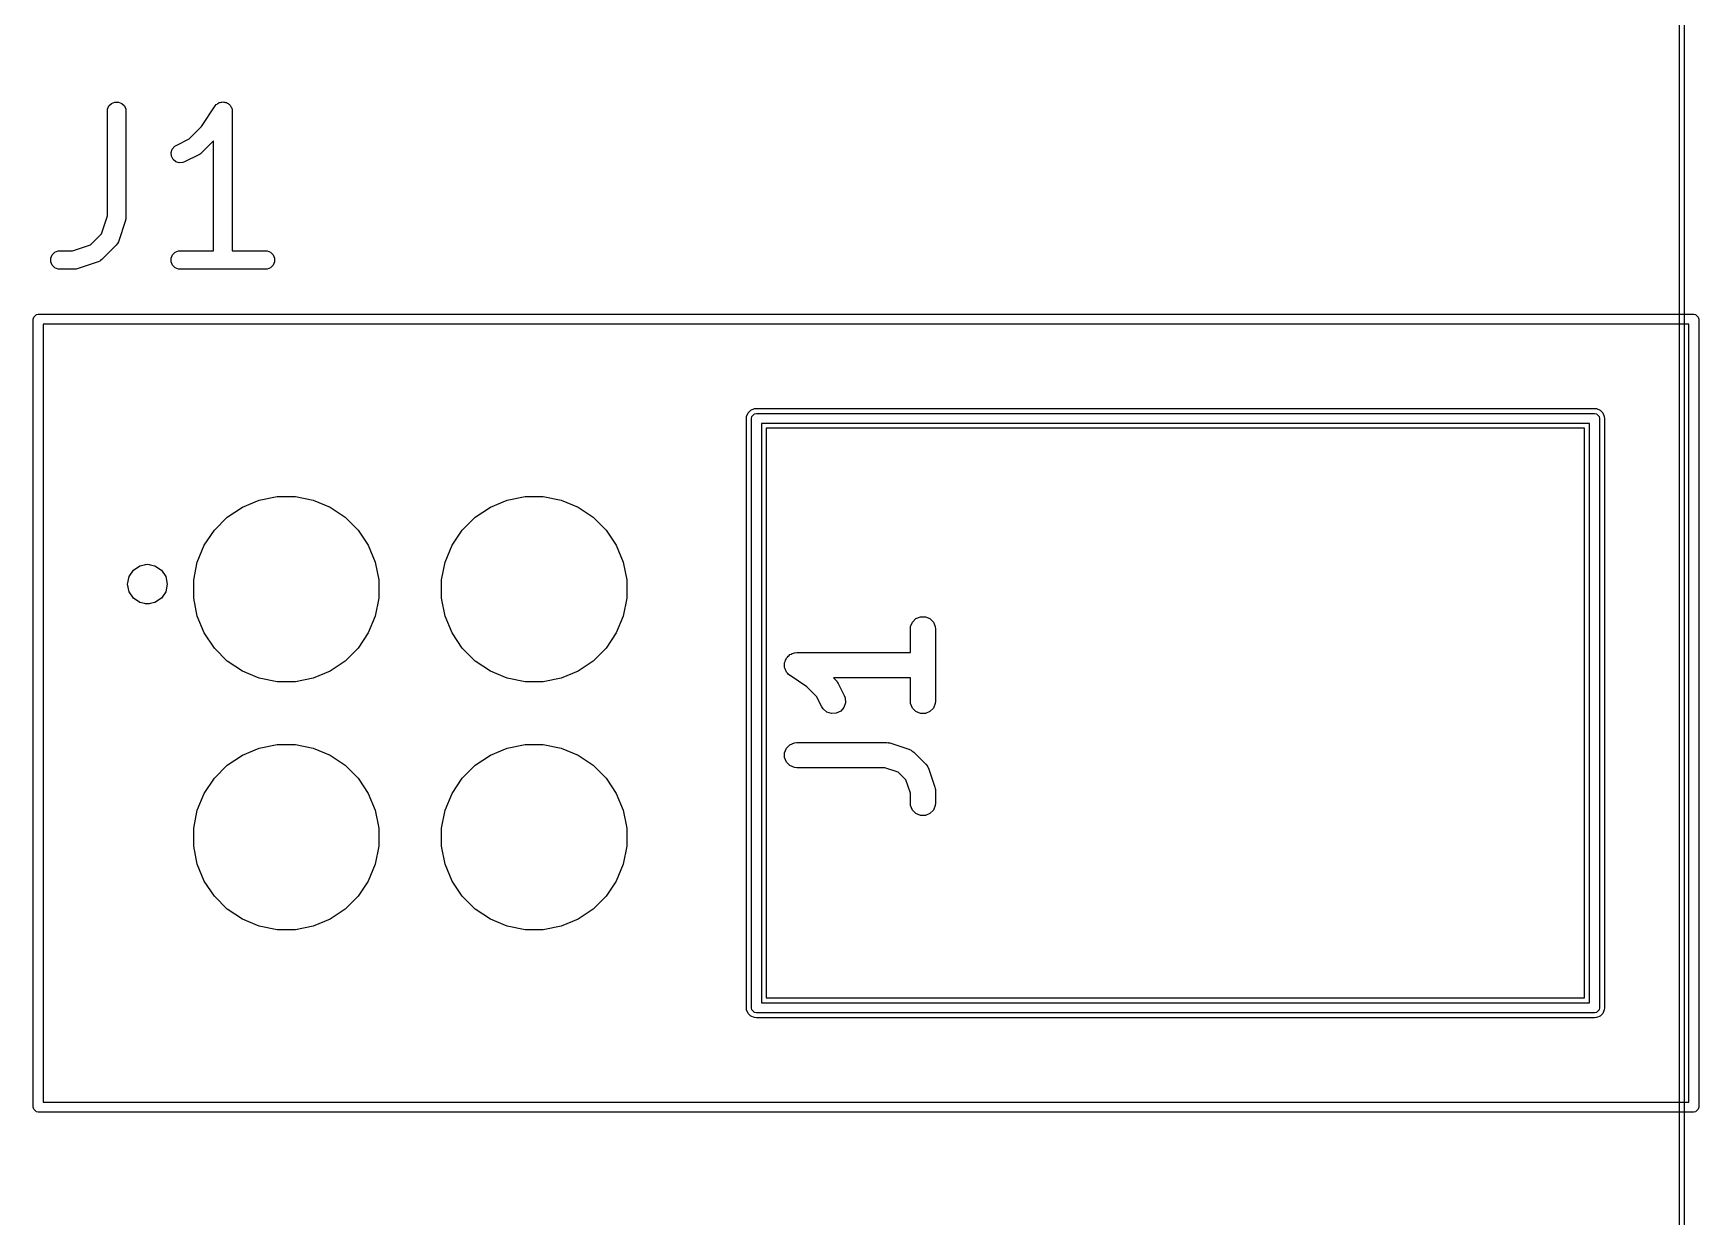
# Model space of a CAD drawing. Header units: inches. Extents: x 0.38 to 8.15, y -7.81 to -0.59.
# Drawn here: x 7.454 to 8.115, y -6.623 to -6.154 of the extents above; entities that cross this region are included whole.
import ezdxf

# ---------------------------------------------------------------- set-up
doc = ezdxf.new("R2010")
doc.units = ezdxf.units.IN
doc.header["$MEASUREMENT"] = 0
for name, color, linetype, true_color in [('B.Cu', 153, 'CONTINUOUS', 0x4d7fc4), ('Edge.Cuts', 254, 'CONTINUOUS', 0xd0d2cd), ('F.Courtyard', 6, 'CONTINUOUS', 0xff26e2), ('F.Cu', 13, 'CONTINUOUS', 0xc83434), ('F.Fab', 9, 'CONTINUOUS', 0xafafaf), ('F.Silkscreen', 41, 'CONTINUOUS', 0xf2eda1)]:
    doc.layers.add(name, color=color, linetype=linetype, true_color=true_color)

msp = doc.modelspace()

# ---------------------------------------------------------------- linework, layer by layer
at = {"layer": 'B.Cu', "linetype": 'CONTINUOUS'}
for p, q in [((7.53693, -6.34146), (7.54362, -6.3387)), ((7.54362, -6.3387), (7.55071, -6.33728)), ((7.55071, -6.33728), (7.55795, -6.33728)), ((7.55795, -6.33728), (7.56504, -6.3387)), ((7.56504, -6.3387), (7.57173, -6.34146)), ((7.63536, -6.34146), (7.64204, -6.3387)), ((7.64204, -6.3387), (7.64914, -6.33728)), ((7.64914, -6.33728), (7.65637, -6.33728)), ((7.65637, -6.33728), (7.66347, -6.3387)), ((7.66347, -6.3387), (7.67015, -6.34146)), ((7.5258, -6.3506), (7.53092, -6.34548)), ((7.53092, -6.34548), (7.53693, -6.34146)), ((7.57173, -6.34146), (7.57775, -6.34548)), ((7.57775, -6.34548), (7.58286, -6.3506)), ((7.62422, -6.3506), (7.62934, -6.34548)), ((7.62934, -6.34548), (7.63536, -6.34146)), ((7.67015, -6.34146), (7.67617, -6.34548)), ((7.67617, -6.34548), (7.68129, -6.3506)), ((7.52178, -6.35662), (7.5258, -6.3506)), ((7.58286, -6.3506), (7.58688, -6.35662)), ((7.6202, -6.35662), (7.62422, -6.3506)), ((7.68129, -6.3506), (7.68531, -6.35662)), ((7.51901, -6.3633), (7.52178, -6.35662)), ((7.58688, -6.35662), (7.58965, -6.3633)), ((7.61744, -6.3633), (7.6202, -6.35662)), ((7.68531, -6.35662), (7.68808, -6.3633)), ((7.5176, -6.3704), (7.51901, -6.3633)), ((7.58965, -6.3633), (7.59106, -6.3704)), ((7.61602, -6.3704), (7.61744, -6.3633)), ((7.68808, -6.3633), (7.68949, -6.3704)), ((7.5176, -6.37763), (7.5176, -6.3704)), ((7.59106, -6.3704), (7.59106, -6.37763)), ((7.61602, -6.37763), (7.61602, -6.3704)), ((7.68949, -6.3704), (7.68949, -6.37763)), ((7.51901, -6.38473), (7.5176, -6.37763)), ((7.59106, -6.37763), (7.58965, -6.38473)), ((7.61744, -6.38473), (7.61602, -6.37763)), ((7.68949, -6.37763), (7.68808, -6.38473)), ((7.52178, -6.39141), (7.51901, -6.38473)), ((7.58965, -6.38473), (7.58688, -6.39141)), ((7.6202, -6.39141), (7.61744, -6.38473)), ((7.68808, -6.38473), (7.68531, -6.39141)), ((7.5258, -6.39743), (7.52178, -6.39141)), ((7.58688, -6.39141), (7.58286, -6.39743)), ((7.62422, -6.39743), (7.6202, -6.39141)), ((7.68531, -6.39141), (7.68129, -6.39743)), ((7.53092, -6.40255), (7.5258, -6.39743)), ((7.58286, -6.39743), (7.57775, -6.40255)), ((7.62934, -6.40255), (7.62422, -6.39743)), ((7.68129, -6.39743), (7.67617, -6.40255)), ((7.53693, -6.40657), (7.53092, -6.40255)), ((7.57775, -6.40255), (7.57173, -6.40657)), ((7.63536, -6.40657), (7.62934, -6.40255)), ((7.67617, -6.40255), (7.67015, -6.40657)), ((7.54362, -6.40934), (7.53693, -6.40657)), ((7.55071, -6.41075), (7.54362, -6.40934)), ((7.55795, -6.41075), (7.55071, -6.41075)), ((7.56504, -6.40934), (7.55795, -6.41075)), ((7.57173, -6.40657), (7.56504, -6.40934)), ((7.64204, -6.40934), (7.63536, -6.40657)), ((7.64914, -6.41075), (7.64204, -6.40934)), ((7.65637, -6.41075), (7.64914, -6.41075)), ((7.66347, -6.40934), (7.65637, -6.41075)), ((7.67015, -6.40657), (7.66347, -6.40934)), ((7.53693, -6.43989), (7.54362, -6.43712)), ((7.54362, -6.43712), (7.55071, -6.43571)), ((7.55071, -6.43571), (7.55795, -6.43571)), ((7.55795, -6.43571), (7.56504, -6.43712)), ((7.56504, -6.43712), (7.57173, -6.43989)), ((7.63536, -6.43989), (7.64204, -6.43712)), ((7.64204, -6.43712), (7.64914, -6.43571)), ((7.64914, -6.43571), (7.65637, -6.43571)), ((7.65637, -6.43571), (7.66347, -6.43712)), ((7.66347, -6.43712), (7.67015, -6.43989)), ((7.5258, -6.44903), (7.53092, -6.44391)), ((7.53092, -6.44391), (7.53693, -6.43989)), ((7.57173, -6.43989), (7.57775, -6.44391)), ((7.57775, -6.44391), (7.58286, -6.44903)), ((7.62422, -6.44903), (7.62934, -6.44391)), ((7.62934, -6.44391), (7.63536, -6.43989)), ((7.67015, -6.43989), (7.67617, -6.44391)), ((7.67617, -6.44391), (7.68129, -6.44903)), ((7.52178, -6.45504), (7.5258, -6.44903)), ((7.58286, -6.44903), (7.58688, -6.45504)), ((7.6202, -6.45504), (7.62422, -6.44903)), ((7.68129, -6.44903), (7.68531, -6.45504)), ((7.51901, -6.46173), (7.52178, -6.45504)), ((7.58688, -6.45504), (7.58965, -6.46173)), ((7.61744, -6.46173), (7.6202, -6.45504)), ((7.68531, -6.45504), (7.68808, -6.46173)), ((7.5176, -6.46882), (7.51901, -6.46173)), ((7.58965, -6.46173), (7.59106, -6.46882)), ((7.61602, -6.46882), (7.61744, -6.46173)), ((7.68808, -6.46173), (7.68949, -6.46882)), ((7.5176, -6.47606), (7.5176, -6.46882)), ((7.59106, -6.46882), (7.59106, -6.47606)), ((7.61602, -6.47606), (7.61602, -6.46882)), ((7.68949, -6.46882), (7.68949, -6.47606)), ((7.51901, -6.48316), (7.5176, -6.47606)), ((7.59106, -6.47606), (7.58965, -6.48316)), ((7.61744, -6.48316), (7.61602, -6.47606)), ((7.68949, -6.47606), (7.68808, -6.48316)), ((7.52178, -6.48984), (7.51901, -6.48316)), ((7.58965, -6.48316), (7.58688, -6.48984)), ((7.6202, -6.48984), (7.61744, -6.48316)), ((7.68808, -6.48316), (7.68531, -6.48984)), ((7.5258, -6.49586), (7.52178, -6.48984)), ((7.58688, -6.48984), (7.58286, -6.49586)), ((7.62422, -6.49586), (7.6202, -6.48984)), ((7.68531, -6.48984), (7.68129, -6.49586)), ((7.53092, -6.50097), (7.5258, -6.49586)), ((7.58286, -6.49586), (7.57775, -6.50097)), ((7.62934, -6.50097), (7.62422, -6.49586)), ((7.68129, -6.49586), (7.67617, -6.50097)), ((7.53693, -6.50499), (7.53092, -6.50097)), ((7.57775, -6.50097), (7.57173, -6.50499)), ((7.63536, -6.50499), (7.62934, -6.50097)), ((7.67617, -6.50097), (7.67015, -6.50499)), ((7.54362, -6.50776), (7.53693, -6.50499)), ((7.55071, -6.50917), (7.54362, -6.50776)), ((7.55795, -6.50917), (7.55071, -6.50917)), ((7.56504, -6.50776), (7.55795, -6.50917)), ((7.57173, -6.50499), (7.56504, -6.50776)), ((7.64204, -6.50776), (7.63536, -6.50499)), ((7.64914, -6.50917), (7.64204, -6.50776)), ((7.65637, -6.50917), (7.64914, -6.50917)), ((7.66347, -6.50776), (7.65637, -6.50917)), ((7.67015, -6.50499), (7.66347, -6.50776))]:
    msp.add_line(p, q, dxfattribs=at)
at = {"layer": 'Edge.Cuts', "linetype": 'CONTINUOUS'}
for p, q in [((8.10728, -7.81201), (8.10728, -0.59154)), ((8.10925, -0.59055), (8.10925, -7.81299))]:
    msp.add_line(p, q, dxfattribs=at)
at = {"layer": 'F.Courtyard', "linetype": 'CONTINUOUS'}
for p, q in [((7.45394, -6.26693), (7.45409, -6.26618)), ((7.45409, -6.26618), (7.45515, -6.26511)), ((7.45515, -6.26511), (7.45591, -6.26496)), ((7.45591, -6.26496), (8.11299, -6.26496)), ((8.11299, -6.26496), (8.11375, -6.26511)), ((8.11375, -6.26511), (8.11481, -6.26618)), ((8.11481, -6.26618), (8.11496, -6.26693)), ((7.45394, -6.57953), (7.45394, -6.26693)), ((7.45787, -6.2689), (7.45787, -6.57756)), ((8.11102, -6.2689), (7.45787, -6.2689)), ((8.11102, -6.57756), (8.11102, -6.2689)), ((8.11496, -6.26693), (8.11496, -6.57953)), ((7.45409, -6.58028), (7.45394, -6.57953)), ((7.45515, -6.58135), (7.45409, -6.58028)), ((7.45591, -6.5815), (7.45515, -6.58135)), ((8.11299, -6.5815), (7.45591, -6.5815)), ((7.45787, -6.57756), (8.11102, -6.57756)), ((8.11375, -6.58135), (8.11299, -6.5815)), ((8.11481, -6.58028), (8.11375, -6.58135)), ((8.11496, -6.57953), (8.11481, -6.58028))]:
    msp.add_line(p, q, dxfattribs=at)
at = {"layer": 'F.Cu', "linetype": 'CONTINUOUS'}
for p, q in [((7.53693, -6.34146), (7.54362, -6.3387)), ((7.54362, -6.3387), (7.55071, -6.33728)), ((7.55071, -6.33728), (7.55795, -6.33728)), ((7.55795, -6.33728), (7.56504, -6.3387)), ((7.56504, -6.3387), (7.57173, -6.34146)), ((7.63536, -6.34146), (7.64204, -6.3387)), ((7.64204, -6.3387), (7.64914, -6.33728)), ((7.64914, -6.33728), (7.65637, -6.33728)), ((7.65637, -6.33728), (7.66347, -6.3387)), ((7.66347, -6.3387), (7.67015, -6.34146)), ((7.5258, -6.3506), (7.53092, -6.34548)), ((7.53092, -6.34548), (7.53693, -6.34146)), ((7.57173, -6.34146), (7.57775, -6.34548)), ((7.57775, -6.34548), (7.58286, -6.3506)), ((7.62422, -6.3506), (7.62934, -6.34548)), ((7.62934, -6.34548), (7.63536, -6.34146)), ((7.67015, -6.34146), (7.67617, -6.34548)), ((7.67617, -6.34548), (7.68129, -6.3506)), ((7.52178, -6.35662), (7.5258, -6.3506)), ((7.58286, -6.3506), (7.58688, -6.35662)), ((7.6202, -6.35662), (7.62422, -6.3506)), ((7.68129, -6.3506), (7.68531, -6.35662)), ((7.51901, -6.3633), (7.52178, -6.35662)), ((7.58688, -6.35662), (7.58965, -6.3633)), ((7.61744, -6.3633), (7.6202, -6.35662)), ((7.68531, -6.35662), (7.68808, -6.3633)), ((7.5176, -6.3704), (7.51901, -6.3633)), ((7.58965, -6.3633), (7.59106, -6.3704)), ((7.61602, -6.3704), (7.61744, -6.3633)), ((7.68808, -6.3633), (7.68949, -6.3704)), ((7.5176, -6.37763), (7.5176, -6.3704)), ((7.59106, -6.3704), (7.59106, -6.37763)), ((7.61602, -6.37763), (7.61602, -6.3704)), ((7.68949, -6.3704), (7.68949, -6.37763)), ((7.51901, -6.38473), (7.5176, -6.37763)), ((7.59106, -6.37763), (7.58965, -6.38473)), ((7.61744, -6.38473), (7.61602, -6.37763)), ((7.68949, -6.37763), (7.68808, -6.38473)), ((7.52178, -6.39141), (7.51901, -6.38473)), ((7.58965, -6.38473), (7.58688, -6.39141)), ((7.6202, -6.39141), (7.61744, -6.38473)), ((7.68808, -6.38473), (7.68531, -6.39141)), ((7.5258, -6.39743), (7.52178, -6.39141)), ((7.58688, -6.39141), (7.58286, -6.39743)), ((7.62422, -6.39743), (7.6202, -6.39141)), ((7.68531, -6.39141), (7.68129, -6.39743)), ((7.53092, -6.40255), (7.5258, -6.39743)), ((7.58286, -6.39743), (7.57775, -6.40255)), ((7.62934, -6.40255), (7.62422, -6.39743)), ((7.68129, -6.39743), (7.67617, -6.40255)), ((7.53693, -6.40657), (7.53092, -6.40255)), ((7.57775, -6.40255), (7.57173, -6.40657)), ((7.63536, -6.40657), (7.62934, -6.40255)), ((7.67617, -6.40255), (7.67015, -6.40657)), ((7.54362, -6.40934), (7.53693, -6.40657)), ((7.55071, -6.41075), (7.54362, -6.40934)), ((7.55795, -6.41075), (7.55071, -6.41075)), ((7.56504, -6.40934), (7.55795, -6.41075)), ((7.57173, -6.40657), (7.56504, -6.40934)), ((7.64204, -6.40934), (7.63536, -6.40657)), ((7.64914, -6.41075), (7.64204, -6.40934)), ((7.65637, -6.41075), (7.64914, -6.41075)), ((7.66347, -6.40934), (7.65637, -6.41075)), ((7.67015, -6.40657), (7.66347, -6.40934)), ((7.53693, -6.43989), (7.54362, -6.43712)), ((7.54362, -6.43712), (7.55071, -6.43571)), ((7.55071, -6.43571), (7.55795, -6.43571)), ((7.55795, -6.43571), (7.56504, -6.43712)), ((7.56504, -6.43712), (7.57173, -6.43989)), ((7.63536, -6.43989), (7.64204, -6.43712)), ((7.64204, -6.43712), (7.64914, -6.43571)), ((7.64914, -6.43571), (7.65637, -6.43571)), ((7.65637, -6.43571), (7.66347, -6.43712)), ((7.66347, -6.43712), (7.67015, -6.43989)), ((7.5258, -6.44903), (7.53092, -6.44391)), ((7.53092, -6.44391), (7.53693, -6.43989)), ((7.57173, -6.43989), (7.57775, -6.44391)), ((7.57775, -6.44391), (7.58286, -6.44903)), ((7.62422, -6.44903), (7.62934, -6.44391)), ((7.62934, -6.44391), (7.63536, -6.43989)), ((7.67015, -6.43989), (7.67617, -6.44391)), ((7.67617, -6.44391), (7.68129, -6.44903)), ((7.52178, -6.45504), (7.5258, -6.44903)), ((7.58286, -6.44903), (7.58688, -6.45504)), ((7.6202, -6.45504), (7.62422, -6.44903)), ((7.68129, -6.44903), (7.68531, -6.45504)), ((7.51901, -6.46173), (7.52178, -6.45504)), ((7.58688, -6.45504), (7.58965, -6.46173)), ((7.61744, -6.46173), (7.6202, -6.45504)), ((7.68531, -6.45504), (7.68808, -6.46173)), ((7.5176, -6.46882), (7.51901, -6.46173)), ((7.58965, -6.46173), (7.59106, -6.46882)), ((7.61602, -6.46882), (7.61744, -6.46173)), ((7.68808, -6.46173), (7.68949, -6.46882)), ((7.5176, -6.47606), (7.5176, -6.46882)), ((7.59106, -6.46882), (7.59106, -6.47606)), ((7.61602, -6.47606), (7.61602, -6.46882)), ((7.68949, -6.46882), (7.68949, -6.47606)), ((7.51901, -6.48316), (7.5176, -6.47606)), ((7.59106, -6.47606), (7.58965, -6.48316)), ((7.61744, -6.48316), (7.61602, -6.47606)), ((7.68949, -6.47606), (7.68808, -6.48316)), ((7.52178, -6.48984), (7.51901, -6.48316)), ((7.58965, -6.48316), (7.58688, -6.48984)), ((7.6202, -6.48984), (7.61744, -6.48316)), ((7.68808, -6.48316), (7.68531, -6.48984)), ((7.5258, -6.49586), (7.52178, -6.48984)), ((7.58688, -6.48984), (7.58286, -6.49586)), ((7.62422, -6.49586), (7.6202, -6.48984)), ((7.68531, -6.48984), (7.68129, -6.49586)), ((7.53092, -6.50097), (7.5258, -6.49586)), ((7.58286, -6.49586), (7.57775, -6.50097)), ((7.62934, -6.50097), (7.62422, -6.49586)), ((7.68129, -6.49586), (7.67617, -6.50097)), ((7.53693, -6.50499), (7.53092, -6.50097)), ((7.57775, -6.50097), (7.57173, -6.50499)), ((7.63536, -6.50499), (7.62934, -6.50097)), ((7.67617, -6.50097), (7.67015, -6.50499)), ((7.54362, -6.50776), (7.53693, -6.50499)), ((7.55071, -6.50917), (7.54362, -6.50776)), ((7.55795, -6.50917), (7.55071, -6.50917)), ((7.56504, -6.50776), (7.55795, -6.50917)), ((7.57173, -6.50499), (7.56504, -6.50776)), ((7.64204, -6.50776), (7.63536, -6.50499)), ((7.64914, -6.50917), (7.64204, -6.50776)), ((7.65637, -6.50917), (7.64914, -6.50917)), ((7.66347, -6.50776), (7.65637, -6.50917)), ((7.67015, -6.50499), (7.66347, -6.50776))]:
    msp.add_line(p, q, dxfattribs=at)
at = {"layer": 'F.Fab', "linetype": 'CONTINUOUS'}
for p, q in [((7.73701, -6.3063), (7.73708, -6.30553)), ((7.73708, -6.30553), (7.73767, -6.30411)), ((7.73767, -6.30411), (7.73876, -6.30303)), ((7.73876, -6.30303), (7.74018, -6.30244)), ((7.74018, -6.30244), (7.74094, -6.30236)), ((7.74094, -6.30236), (8.07362, -6.30236)), ((8.07362, -6.30236), (8.07439, -6.30244)), ((8.07439, -6.30244), (8.07581, -6.30303)), ((8.07581, -6.30303), (8.0769, -6.30411)), ((8.0769, -6.30411), (8.07748, -6.30553)), ((8.07748, -6.30553), (8.07756, -6.3063)), ((7.73701, -6.54016), (7.73701, -6.3063)), ((7.74488, -6.31024), (7.74488, -6.53622)), ((8.06969, -6.31024), (7.74488, -6.31024)), ((8.06969, -6.53622), (8.06969, -6.31024)), ((8.07756, -6.3063), (8.07756, -6.54016)), ((7.80428, -6.38574), (7.80608, -6.38499)), ((7.80608, -6.38499), (7.80804, -6.38499)), ((7.80804, -6.38499), (7.80984, -6.38574)), ((7.80206, -6.38989), (7.80216, -6.38892)), ((7.80206, -6.39918), (7.80206, -6.38989)), ((7.80216, -6.38892), (7.8029, -6.38712)), ((7.8029, -6.38712), (7.80428, -6.38574)), ((7.80984, -6.38574), (7.81122, -6.38712)), ((7.81122, -6.38712), (7.81196, -6.38892)), ((7.81196, -6.38892), (7.81206, -6.38989)), ((7.81206, -6.38989), (7.81206, -6.41847)), ((7.75206, -6.40419), (7.75216, -6.4037)), ((7.75216, -6.40467), (7.75206, -6.40419)), ((7.75216, -6.40321), (7.75234, -6.40275)), ((7.75216, -6.4037), (7.75216, -6.40321)), ((7.75216, -6.40516), (7.75216, -6.40467)), ((7.75235, -6.40561), (7.75216, -6.40516)), ((7.75234, -6.40275), (7.75244, -6.40227)), ((7.75244, -6.40227), (7.75271, -6.40186)), ((7.75271, -6.40186), (7.7529, -6.4014)), ((7.7529, -6.4014), (7.75325, -6.40106)), ((7.75325, -6.40106), (7.75352, -6.40065)), ((7.75352, -6.40065), (7.75393, -6.40037)), ((7.75393, -6.40037), (7.75428, -6.40002)), ((7.75428, -6.40002), (7.75473, -6.39984)), ((7.75473, -6.39984), (7.75514, -6.39956)), ((7.75514, -6.39956), (7.75563, -6.39947)), ((7.75563, -6.39947), (7.75608, -6.39928)), ((7.75608, -6.39928), (7.75705, -6.39918)), ((7.75705, -6.39918), (7.75705, -6.39918)), ((7.75705, -6.39918), (7.75706, -6.39918)), ((7.75706, -6.39918), (7.75706, -6.39918)), ((7.75706, -6.39918), (7.80206, -6.39918)), ((7.75244, -6.4061), (7.75235, -6.40561)), ((7.75271, -6.40651), (7.75244, -6.4061)), ((7.7529, -6.40696), (7.75271, -6.40651)), ((7.75325, -6.40731), (7.7529, -6.40696)), ((7.75353, -6.40772), (7.75325, -6.40731)), ((7.75428, -6.40833), (7.75353, -6.40772)), ((7.75428, -6.40834), (7.75428, -6.40833)), ((7.75429, -6.40834), (7.75428, -6.40834)), ((7.75428, -6.40834), (7.75428, -6.40834)), ((7.76102, -6.41283), (7.75429, -6.40834)), ((7.80206, -6.40918), (7.77151, -6.40918)), ((7.77151, -6.40918), (7.7725, -6.41017)), ((7.7725, -6.41017), (7.77281, -6.41055)), ((7.77281, -6.41055), (7.77291, -6.41064)), ((7.77291, -6.41064), (7.77301, -6.41079)), ((7.77301, -6.41079), (7.77312, -6.41093)), ((7.77312, -6.41093), (7.77317, -6.41105)), ((7.77317, -6.41105), (7.77344, -6.41147)), ((7.77344, -6.41147), (7.77582, -6.41623)), ((7.80206, -6.41847), (7.80206, -6.40918)), ((7.76486, -6.41667), (7.76102, -6.41283)), ((7.76687, -6.4207), (7.76486, -6.41667)), ((7.77582, -6.41623), (7.77617, -6.41715)), ((7.77617, -6.41715), (7.77631, -6.41909)), ((7.80216, -6.41944), (7.80206, -6.41847)), ((7.81206, -6.41847), (7.81196, -6.41944)), ((7.7674, -6.42153), (7.76687, -6.4207)), ((7.76887, -6.42281), (7.7674, -6.42153)), ((7.77072, -6.42343), (7.76887, -6.42281)), ((7.77267, -6.42329), (7.77072, -6.42343)), ((7.77441, -6.42242), (7.77267, -6.42329)), ((7.77569, -6.42094), (7.77441, -6.42242)), ((7.77631, -6.41909), (7.77569, -6.42094)), ((7.8029, -6.42124), (7.80216, -6.41944)), ((7.80428, -6.42262), (7.8029, -6.42124)), ((7.80608, -6.42337), (7.80428, -6.42262)), ((7.80804, -6.42337), (7.80608, -6.42337)), ((7.80984, -6.42262), (7.80804, -6.42337)), ((7.81122, -6.42124), (7.80984, -6.42262)), ((7.81196, -6.41944), (7.81122, -6.42124)), ((7.75216, -6.43892), (7.7529, -6.43712)), ((7.7529, -6.43712), (7.75428, -6.43574)), ((7.75428, -6.43574), (7.75608, -6.43499)), ((7.75608, -6.43499), (7.75706, -6.43489)), ((7.75706, -6.43489), (7.79277, -6.43489)), ((7.79277, -6.43489), (7.79327, -6.43494)), ((7.79327, -6.43494), (7.7934, -6.43493)), ((7.7934, -6.43493), (7.79357, -6.43497)), ((7.79357, -6.43497), (7.79375, -6.43499)), ((7.79375, -6.43499), (7.79387, -6.43504)), ((7.79387, -6.43504), (7.79436, -6.43515)), ((7.79436, -6.43515), (7.8015, -6.43753)), ((7.8015, -6.43753), (7.80239, -6.43793)), ((7.80239, -6.43793), (7.80253, -6.43805)), ((7.80253, -6.43805), (7.80269, -6.43812)), ((7.80269, -6.43812), (7.80345, -6.43874)), ((7.75216, -6.44087), (7.75216, -6.43892)), ((7.7529, -6.44267), (7.75216, -6.44087)), ((7.75428, -6.44405), (7.7529, -6.44267)), ((7.75608, -6.4448), (7.75428, -6.44405)), ((7.75706, -6.44489), (7.75608, -6.4448)), ((7.79196, -6.44489), (7.75706, -6.44489)), ((7.79722, -6.44665), (7.79196, -6.44489)), ((7.80345, -6.43874), (7.80821, -6.4435)), ((7.80821, -6.4435), (7.80884, -6.44426)), ((7.80884, -6.44426), (7.8089, -6.44443)), ((7.8089, -6.44443), (7.80902, -6.44456)), ((7.80902, -6.44456), (7.80942, -6.44546)), ((7.80031, -6.44974), (7.79722, -6.44665)), ((7.80206, -6.45499), (7.80031, -6.44974)), ((7.80942, -6.44546), (7.8118, -6.4526)), ((7.80206, -6.45894), (7.80206, -6.45499)), ((7.8118, -6.4526), (7.81191, -6.45308)), ((7.81191, -6.45308), (7.81196, -6.45321)), ((7.81196, -6.45321), (7.81198, -6.45338)), ((7.81198, -6.45338), (7.81202, -6.45356)), ((7.81202, -6.45356), (7.81201, -6.45369)), ((7.81201, -6.45369), (7.81206, -6.45418)), ((7.81206, -6.45418), (7.81206, -6.45894)), ((7.80216, -6.45992), (7.80206, -6.45894)), ((7.8029, -6.46172), (7.80216, -6.45992)), ((7.80428, -6.4631), (7.8029, -6.46172)), ((7.80608, -6.46385), (7.80428, -6.4631)), ((7.80804, -6.46385), (7.80608, -6.46385)), ((7.80984, -6.4631), (7.80804, -6.46385)), ((7.81122, -6.46172), (7.80984, -6.4631)), ((7.81196, -6.45992), (7.81122, -6.46172)), ((7.81206, -6.45894), (7.81196, -6.45992)), ((7.74488, -6.53622), (8.06969, -6.53622)), ((7.73708, -6.54093), (7.73701, -6.54016)), ((7.73767, -6.54234), (7.73708, -6.54093)), ((7.73876, -6.54343), (7.73767, -6.54234)), ((7.74018, -6.54402), (7.73876, -6.54343)), ((7.74094, -6.54409), (7.74018, -6.54402)), ((8.07362, -6.54409), (7.74094, -6.54409)), ((8.07439, -6.54402), (8.07362, -6.54409)), ((8.07581, -6.54343), (8.07439, -6.54402)), ((8.0769, -6.54234), (8.07581, -6.54343)), ((8.07748, -6.54093), (8.0769, -6.54234)), ((8.07756, -6.54016), (8.07748, -6.54093))]:
    msp.add_line(p, q, dxfattribs=at)
at = {"layer": 'F.Silkscreen', "linetype": 'CONTINUOUS'}
for p, q in [((7.48332, -6.18442), (7.48339, -6.1837)), ((7.48332, -6.226), (7.48332, -6.18442)), ((7.48339, -6.1837), (7.48394, -6.18237)), ((7.48394, -6.18237), (7.48496, -6.18135)), ((7.48496, -6.18135), (7.48629, -6.1808)), ((7.48629, -6.1808), (7.48773, -6.1808)), ((7.48773, -6.1808), (7.48906, -6.18135)), ((7.48906, -6.18135), (7.49008, -6.18237)), ((7.49008, -6.18237), (7.49063, -6.1837)), ((7.49063, -6.1837), (7.4907, -6.18442)), ((7.4907, -6.18442), (7.4907, -6.2266)), ((7.5207, -6.1905), (7.52612, -6.18237)), ((7.52612, -6.18236), (7.52658, -6.18181)), ((7.52612, -6.18237), (7.52612, -6.18236)), ((7.52612, -6.18237), (7.52612, -6.18237)), ((7.52612, -6.18237), (7.52612, -6.18237)), ((7.52658, -6.18181), (7.52688, -6.18161)), ((7.52688, -6.18161), (7.52714, -6.18135)), ((7.52714, -6.18135), (7.52747, -6.18121)), ((7.52747, -6.18121), (7.52777, -6.18101)), ((7.52777, -6.18101), (7.52813, -6.18094)), ((7.52813, -6.18094), (7.52847, -6.1808)), ((7.52847, -6.1808), (7.52883, -6.1808)), ((7.52883, -6.1808), (7.52919, -6.18073)), ((7.52919, -6.18073), (7.52954, -6.1808)), ((7.52954, -6.1808), (7.52991, -6.1808)), ((7.52991, -6.1808), (7.53024, -6.18093)), ((7.53024, -6.18093), (7.5306, -6.181)), ((7.5306, -6.181), (7.5309, -6.18121)), ((7.5309, -6.18121), (7.53124, -6.18135)), ((7.53124, -6.18135), (7.5315, -6.1816)), ((7.5315, -6.1816), (7.5318, -6.1818)), ((7.5318, -6.1818), (7.532, -6.18211)), ((7.532, -6.18211), (7.53226, -6.18237)), ((7.53226, -6.18237), (7.5324, -6.1827)), ((7.5324, -6.1827), (7.5326, -6.183)), ((7.5326, -6.183), (7.53267, -6.18336)), ((7.53267, -6.18336), (7.53281, -6.1837)), ((7.53281, -6.1837), (7.53288, -6.18441)), ((7.53288, -6.18441), (7.53288, -6.18441)), ((7.53288, -6.18441), (7.53288, -6.18441)), ((7.53288, -6.18441), (7.53288, -6.18442)), ((7.53288, -6.18442), (7.53288, -6.23978)), ((7.51576, -6.19544), (7.5207, -6.1905)), ((7.50866, -6.20083), (7.50911, -6.19946)), ((7.50911, -6.19946), (7.51005, -6.19837)), ((7.51005, -6.19837), (7.51067, -6.19799)), ((7.51067, -6.19799), (7.51576, -6.19544)), ((7.5255, -6.19614), (7.52055, -6.20109)), ((7.5255, -6.23978), (7.5255, -6.19614)), ((7.50876, -6.20226), (7.50866, -6.20083)), ((7.5094, -6.20355), (7.50876, -6.20226)), ((7.51049, -6.2045), (7.5094, -6.20355)), ((7.51186, -6.20495), (7.51049, -6.2045)), ((7.51329, -6.20485), (7.51186, -6.20495)), ((7.51397, -6.20459), (7.51329, -6.20485)), ((7.51959, -6.20178), (7.51397, -6.20459)), ((7.5199, -6.20158), (7.51959, -6.20178)), ((7.51999, -6.20155), (7.5199, -6.20158)), ((7.52009, -6.20146), (7.51999, -6.20155)), ((7.5202, -6.20139), (7.52009, -6.20146)), ((7.52027, -6.20132), (7.5202, -6.20139)), ((7.52055, -6.20109), (7.52027, -6.20132)), ((7.48097, -6.23304), (7.48332, -6.226)), ((7.4907, -6.2266), (7.49066, -6.22696)), ((7.47658, -6.23743), (7.48097, -6.23304)), ((7.49051, -6.22777), (7.4877, -6.2362)), ((7.49059, -6.22741), (7.49051, -6.22777)), ((7.49063, -6.22732), (7.49059, -6.22741)), ((7.49064, -6.22719), (7.49063, -6.22732)), ((7.49067, -6.22706), (7.49064, -6.22719)), ((7.49066, -6.22696), (7.49067, -6.22706)), ((7.46246, -6.2404), (7.46379, -6.23985)), ((7.46379, -6.23985), (7.46451, -6.23978)), ((7.46451, -6.23978), (7.46954, -6.23978)), ((7.46954, -6.23978), (7.47658, -6.23743)), ((7.48681, -6.23764), (7.48118, -6.24327)), ((7.48726, -6.23709), (7.48681, -6.23764)), ((7.48732, -6.23696), (7.48726, -6.23709)), ((7.4874, -6.23686), (7.48732, -6.23696)), ((7.4877, -6.2362), (7.4874, -6.23686)), ((7.51027, -6.2404), (7.5116, -6.23985)), ((7.5116, -6.23985), (7.51232, -6.23978)), ((7.51232, -6.23978), (7.5255, -6.23978)), ((7.53288, -6.23978), (7.54606, -6.23978)), ((7.54606, -6.23978), (7.54678, -6.23985)), ((7.54678, -6.23985), (7.54811, -6.2404)), ((7.46089, -6.24275), (7.46144, -6.24142)), ((7.46089, -6.24419), (7.46089, -6.24275)), ((7.46144, -6.24552), (7.46089, -6.24419)), ((7.46144, -6.24142), (7.46246, -6.2404)), ((7.46246, -6.24654), (7.46144, -6.24552)), ((7.46379, -6.24709), (7.46246, -6.24654)), ((7.47974, -6.24416), (7.4713, -6.24697)), ((7.4804, -6.24387), (7.47974, -6.24416)), ((7.4805, -6.24378), (7.4804, -6.24387)), ((7.48062, -6.24373), (7.4805, -6.24378)), ((7.48118, -6.24327), (7.48062, -6.24373)), ((7.5087, -6.24275), (7.50925, -6.24142)), ((7.5087, -6.24419), (7.5087, -6.24275)), ((7.50925, -6.24552), (7.5087, -6.24419)), ((7.50925, -6.24142), (7.51027, -6.2404)), ((7.51027, -6.24654), (7.50925, -6.24552)), ((7.5116, -6.24709), (7.51027, -6.24654)), ((7.54811, -6.24654), (7.54678, -6.24709)), ((7.54811, -6.2404), (7.54913, -6.24142)), ((7.54913, -6.24552), (7.54811, -6.24654)), ((7.54913, -6.24142), (7.54968, -6.24275)), ((7.54968, -6.24419), (7.54913, -6.24552)), ((7.54968, -6.24275), (7.54968, -6.24419)), ((7.46451, -6.24716), (7.46379, -6.24709)), ((7.47013, -6.24716), (7.46451, -6.24716)), ((7.4705, -6.24713), (7.47013, -6.24716)), ((7.4706, -6.24713), (7.4705, -6.24713)), ((7.47072, -6.2471), (7.4706, -6.24713)), ((7.47086, -6.24709), (7.47072, -6.2471)), ((7.47095, -6.24705), (7.47086, -6.24709)), ((7.4713, -6.24697), (7.47095, -6.24705)), ((7.51232, -6.24716), (7.5116, -6.24709)), ((7.54606, -6.24716), (7.51232, -6.24716)), ((7.54678, -6.24709), (7.54606, -6.24716)), ((7.73898, -6.3063), (7.73913, -6.30555)), ((7.73913, -6.30555), (7.74019, -6.30448)), ((7.74019, -6.30448), (7.74094, -6.30433)), ((7.74094, -6.30433), (8.07362, -6.30433)), ((8.07362, -6.30433), (8.07438, -6.30448)), ((8.07438, -6.30448), (8.07544, -6.30555)), ((8.07544, -6.30555), (8.07559, -6.3063)), ((7.73898, -6.54016), (7.73898, -6.3063)), ((7.74291, -6.30827), (7.74291, -6.53819)), ((8.07165, -6.30827), (7.74291, -6.30827)), ((8.07165, -6.53819), (8.07165, -6.30827)), ((8.07559, -6.3063), (8.07559, -6.54016)), ((7.49364, -6.36648), (7.4962, -6.36477)), ((7.4962, -6.36477), (7.49809, -6.3644)), ((7.49809, -6.3644), (7.49844, -6.36425)), ((7.49844, -6.36425), (7.49921, -6.36417)), ((7.49921, -6.36417), (7.49998, -6.36425)), ((7.49998, -6.36425), (7.50034, -6.3644)), ((7.50034, -6.3644), (7.50223, -6.36477)), ((7.50223, -6.36477), (7.50478, -6.36648)), ((7.49134, -6.37205), (7.49194, -6.36903)), ((7.49194, -6.37506), (7.49134, -6.37205)), ((7.49194, -6.36903), (7.49364, -6.36648)), ((7.50478, -6.36648), (7.50649, -6.36903)), ((7.50649, -6.36903), (7.50709, -6.37205)), ((7.50709, -6.37205), (7.50649, -6.37506)), ((7.49364, -6.37761), (7.49194, -6.37506)), ((7.4962, -6.37932), (7.49364, -6.37761)), ((7.50478, -6.37761), (7.50223, -6.37932)), ((7.50649, -6.37506), (7.50478, -6.37761)), ((7.49809, -6.3797), (7.4962, -6.37932)), ((7.49844, -6.37985), (7.49809, -6.3797)), ((7.49921, -6.37992), (7.49844, -6.37985)), ((7.49998, -6.37985), (7.49921, -6.37992)), ((7.50034, -6.3797), (7.49998, -6.37985)), ((7.50223, -6.37932), (7.50034, -6.3797)), ((7.73913, -6.54091), (7.73898, -6.54016)), ((7.74019, -6.54198), (7.73913, -6.54091)), ((7.74094, -6.54213), (7.74019, -6.54198)), ((8.07362, -6.54213), (7.74094, -6.54213)), ((7.74291, -6.53819), (8.07165, -6.53819)), ((8.07438, -6.54198), (8.07362, -6.54213)), ((8.07544, -6.54091), (8.07438, -6.54198)), ((8.07559, -6.54016), (8.07544, -6.54091))]:
    msp.add_line(p, q, dxfattribs=at)

doc.saveas('drawing.dxf')
